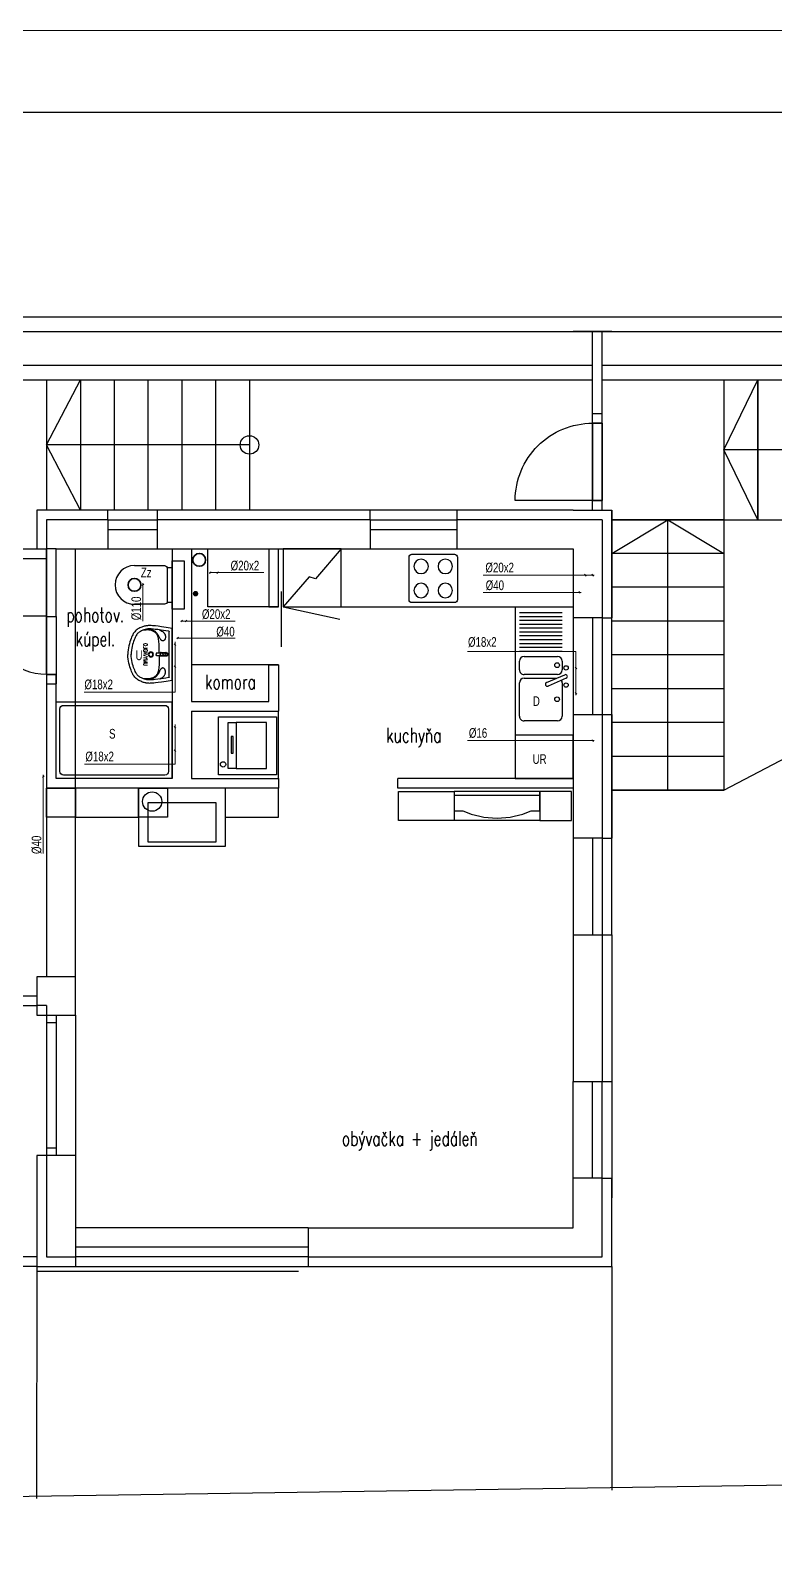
# Model space of a CAD drawing. Header units: millimetres. Extents: x -56794 to 98960, y -34660 to 63407.
# Drawn here: x 24626 to 32326, y 47670 to 63407 of the extents above; entities that cross this region are included whole.
import ezdxf
from ezdxf.enums import TextEntityAlignment as Align
from ezdxf.lldxf.tags import DXFTag

# ---------------------------------------------------------------- set-up
doc = ezdxf.new("R2010")
doc.units = ezdxf.units.MM
doc.header["$LTSCALE"] = 100
doc.linetypes.add('KANNERNV', pattern=[15, 1, -1, 1, -1, 1, -1, 1, -1, 1, -1, -5])
doc.linetypes.add('VODPITNV', pattern=[16, 1, -1, 1, -1, 1, -1, 1, -1, 1, -3, -4])
for name, color, linetype in [('DIM_100', 64, 'Continuous'), ('DVE_REZ', 1, 'Continuous'), ('KOTY', 2, 'Continuous'), ('MUR-POH', 64, 'Continuous'), ('MUR_POH', 64, 'Continuous'), ('MUR_REZ', 3, 'Continuous'), ('NAB_MOB', 1, 'Continuous'), ('NAB_ZAR', 14, 'Continuous'), ('POP', 7, 'Continuous'), ('SAN-POH', 151, 'Continuous'), ('SAN_POH', 151, 'Continuous')]:
    doc.layers.add(name, color=color, linetype=linetype)
for name, color, linetype, lineweight in [('KotyZdravotechnika', 4, 'Continuous', 9), ('SPLASKOVE', 34, 'KANNERNV', 15), ('STUDENAVODA', 150, 'VODPITNV', 15)]:
    doc.layers.add(name, color=color, linetype=linetype, lineweight=lineweight)
doc.layers.add('RAM_100', color=160, linetype='Continuous', plot=False)
doc.styles.add('KOTY', font='ROMANS', dxfattribs={"width": 0.7})
doc.styles.add('SIMPLEX', font='SIMPLEX.SHX', dxfattribs={"width": 0.7})
doc.styles.add('TR-ELEC', font='TXT', dxfattribs={"width": 0.75, "height": 2})
tags = doc.linetypes.add('DASHED', pattern=[0.75, 0.5, -0.25]).pattern_tags.tags
tags[6:7] = [DXFTag(74, 4), DXFTag(75, 0), DXFTag(340, '0'), DXFTag(46, 1.0), DXFTag(50, 0.0), DXFTag(44, 0.0), DXFTag(45, 0.0)]
tags[4:5] = [DXFTag(74, 4), DXFTag(75, 0), DXFTag(340, '0'), DXFTag(46, 1.0), DXFTag(50, 0.0), DXFTag(44, 0.0), DXFTag(45, 0.0)]

# ---------------------------------------------------------------- blocks, each defined once
blk = doc.blocks.new('HFHF')
at = {"layer": 'NAB_MOB', "linetype": 'Continuous'}
for p, q in [((434855, -333061), (434855, -333501)), ((435325, -333031), (434885, -333031)), ((435355, -333501), (435355, -333061)), ((434885, -333531), (435325, -333531))]:
    blk.add_line(p, q, dxfattribs=at)
for centre in [(434980, -333156), (435230, -333156), (434980, -333406), (435230, -333406)]:
    blk.add_circle(centre, 75, dxfattribs=at)
for centre, start, end in [((434885, -333061), 90, 180), ((435325, -333061), 0, 90), ((434885, -333501), 180, 270), ((435325, -333501), 270, 0)]:
    blk.add_arc(centre, 30, start, end, dxfattribs=at)
blk = doc.blocks.new('chlad')
at = {"layer": 'SAN_POH', "ltscale": 0.01}
for points in [[(45165597, -2791741), (45166197, -2791741), (45166197, -2791141), (45165597, -2791141), (45165597, -2791741)], [(45165597, -2791141), (45165907, -2791408), (45165887, -2791475), (45166197, -2791741)], [(45166197, -2791742), (45166327, -2791156)]]:
    blk.add_lwpolyline(points, dxfattribs=at)
blk = doc.blocks.new('drez2')
at = {"layer": 'SAN_POH'}
for p, q in [((45169980, -2774488), (45169980, -2774932)), ((45170020, -2774488), (45170020, -2774932)), ((45170060, -2774488), (45170060, -2774932)), ((45170100, -2774488), (45170100, -2774932)), ((45170140, -2774488), (45170140, -2774932)), ((45170180, -2774488), (45170180, -2774932)), ((45170220, -2774488), (45170220, -2774932)), ((45170260, -2774488), (45170260, -2774932)), ((45170300, -2774488), (45170300, -2774932)), ((45170340, -2774488), (45170340, -2774932)), ((45170380, -2774488), (45170380, -2774932)), ((45170431, -2774882), (45170431, -2774538)), ((45170481, -2774488), (45170570, -2774488)), ((45170620, -2774538), (45170620, -2774882)), ((45170701, -2774650), (45170621, -2774462)), ((45170632, -2774436), (45170632, -2774436)), ((45170656, -2774882), (45170656, -2774543)), ((45170658, -2774447), (45170738, -2774634)), ((45170706, -2774488), (45171050, -2774488)), ((45171100, -2774538), (45171100, -2774882)), ((45170728, -2774661), (45170728, -2774661)), ((45170570, -2774932), (45170481, -2774932)), ((45171050, -2774932), (45170706, -2774932))]:
    blk.add_line(p, q, dxfattribs=at)
for centre, radius in [((45170522, -2774541), 24.6), ((45170550, -2774449), 22.6), ((45170728, -2774449), 22.6), ((45170875, -2774541), 24.6)]:
    blk.add_circle(centre, radius, dxfattribs=at)
for centre, radius, start, end in [((45170481, -2774538), 50, 90, 180), ((45170570, -2774538), 50, 0, 90), ((45170640, -2774454), 20, 113.0488, 203.0488), ((45170640, -2774454), 20, 23.0488, 113.0488), ((45170706, -2774538), 50, 90, 122.4903), ((45171050, -2774538), 50, 0, 90), ((45170720, -2774642), 20, 203.0488, 293.0488), ((45170720, -2774642), 20, 293.0488, 23.0488), ((45170481, -2774882), 50, 180, 270), ((45170570, -2774882), 50, 270, 0), ((45170706, -2774882), 50, 180, 270), ((45171050, -2774882), 50, 270, 0)]:
    blk.add_arc(centre, radius, start, end, dxfattribs=at)
blk = doc.blocks.new('UMY_V')
at = {"layer": 'SAN_POH'}
for p, q in [((45124919, -2781982), (45124927, -2781976)), ((45124927, -2781976), (45124937, -2781971)), ((45124937, -2781971), (45124948, -2781965)), ((45124948, -2781965), (45124960, -2781960)), ((45124960, -2781960), (45124974, -2781954)), ((45124974, -2781954), (45124989, -2781949)), ((45124989, -2781949), (45125005, -2781944)), ((45125005, -2781944), (45125023, -2781939)), ((45125023, -2781939), (45125042, -2781934)), ((45125042, -2781934), (45125061, -2781930)), ((45125061, -2781930), (45125082, -2781927)), ((45125082, -2781927), (45125103, -2781925)), ((45125103, -2781925), (45125126, -2781923)), ((45125146, -2781925), (45125123, -2781923)), ((45125167, -2781927), (45125146, -2781925)), ((45125188, -2781930), (45125167, -2781927)), ((45125207, -2781934), (45125188, -2781930)), ((45125226, -2781939), (45125207, -2781934)), ((45125244, -2781944), (45125226, -2781939)), ((45125260, -2781949), (45125244, -2781944)), ((45125275, -2781954), (45125260, -2781949)), ((45125289, -2781960), (45125275, -2781954)), ((45125301, -2781965), (45125289, -2781960)), ((45125312, -2781971), (45125301, -2781965)), ((45125322, -2781976), (45125312, -2781971)), ((45125330, -2781982), (45125322, -2781976)), ((45124860, -2782113), (45124861, -2782107)), ((45124861, -2782120), (45124860, -2782113)), ((45124861, -2782096), (45124862, -2782091)), ((45124861, -2782101), (45124861, -2782096)), ((45124861, -2782107), (45124861, -2782101)), ((45124861, -2782129), (45124861, -2782120)), ((45124862, -2782140), (45124861, -2782129)), ((45124862, -2782091), (45124863, -2782086)), ((45124863, -2782086), (45124864, -2782081)), ((45124864, -2782081), (45124865, -2782075)), ((45124865, -2782075), (45124867, -2782069)), ((45124867, -2782069), (45124869, -2782062)), ((45124869, -2782062), (45124871, -2782054)), ((45124871, -2782054), (45124874, -2782046)), ((45124874, -2782046), (45124878, -2782037)), ((45124878, -2782037), (45124882, -2782029)), ((45124882, -2782029), (45124886, -2782020)), ((45124886, -2782020), (45124890, -2782013)), ((45124890, -2782013), (45124895, -2782006)), ((45124895, -2782006), (45124900, -2781999)), ((45124900, -2781999), (45124906, -2781993)), ((45124906, -2781993), (45124912, -2781987)), ((45124912, -2781987), (45124919, -2781982)), ((45125337, -2781987), (45125330, -2781982)), ((45125343, -2781993), (45125337, -2781987)), ((45125349, -2781999), (45125343, -2781993)), ((45125354, -2782006), (45125349, -2781999)), ((45125359, -2782013), (45125354, -2782006)), ((45125363, -2782020), (45125359, -2782013)), ((45125367, -2782029), (45125363, -2782020)), ((45125371, -2782037), (45125367, -2782029)), ((45125375, -2782046), (45125371, -2782037)), ((45125378, -2782054), (45125375, -2782046)), ((45125380, -2782062), (45125378, -2782054)), ((45125382, -2782069), (45125380, -2782062)), ((45125384, -2782075), (45125382, -2782069)), ((45125385, -2782081), (45125384, -2782075)), ((45125386, -2782086), (45125385, -2782081)), ((45125387, -2782091), (45125386, -2782086)), ((45125388, -2782096), (45125387, -2782091)), ((45125387, -2782140), (45125388, -2782129)), ((45125388, -2782101), (45125388, -2782096)), ((45125388, -2782107), (45125388, -2782101)), ((45125389, -2782113), (45125388, -2782107)), ((45125388, -2782120), (45125389, -2782113)), ((45125388, -2782129), (45125388, -2782120)), ((45124863, -2782154), (45124862, -2782140)), ((45124865, -2782173), (45124863, -2782154)), ((45124868, -2782199), (45124865, -2782173)), ((45124872, -2782234), (45124868, -2782199)), ((45124879, -2782281), (45124872, -2782234)), ((45124885, -2782314), (45124879, -2782281)), ((45125364, -2782314), (45125370, -2782281)), ((45125370, -2782281), (45125377, -2782234)), ((45125377, -2782234), (45125381, -2782199)), ((45125381, -2782199), (45125385, -2782173)), ((45125385, -2782173), (45125386, -2782154)), ((45125386, -2782154), (45125387, -2782140)), ((45125395, -2782348), (45124855, -2782348)), ((45125359, -2782318), (45124890, -2782318))]:
    blk.add_line(p, q, dxfattribs=at)
for points in [[(45124855, -2782348), (45124845, -2782287), (45124838, -2782239), (45124833, -2782203), (45124830, -2782177), (45124828, -2782157), (45124827, -2782143), (45124826, -2782131), (45124826, -2782121), (45124825, -2782112), (45124826, -2782105), (45124826, -2782099), (45124827, -2782093), (45124827, -2782086), (45124828, -2782080), (45124829, -2782074), (45124831, -2782067), (45124833, -2782059), (45124835, -2782051), (45124838, -2782042), (45124842, -2782033), (45124846, -2782023), (45124850, -2782013), (45124855, -2782004), (45124861, -2781994), (45124867, -2781985), (45124874, -2781977), (45124881, -2781968), (45124889, -2781961), (45124899, -2781953), (45124909, -2781946), (45124920, -2781940), (45124933, -2781934), (45124946, -2781927), (45124961, -2781922), (45124978, -2781916), (45124995, -2781910), (45125014, -2781905), (45125034, -2781900), (45125055, -2781896), (45125077, -2781892), (45125100, -2781890), (45125125, -2781888)], [(45125395, -2782348), (45125404, -2782287), (45125411, -2782239), (45125416, -2782203), (45125419, -2782177), (45125421, -2782157), (45125422, -2782143), (45125423, -2782131), (45125423, -2782121), (45125424, -2782112), (45125423, -2782105), (45125423, -2782099), (45125422, -2782093), (45125422, -2782086), (45125421, -2782080), (45125420, -2782074), (45125418, -2782067), (45125416, -2782059), (45125414, -2782051), (45125411, -2782042), (45125407, -2782033), (45125403, -2782023), (45125399, -2782013), (45125394, -2782004), (45125388, -2781994), (45125382, -2781985), (45125375, -2781977), (45125368, -2781968), (45125360, -2781961), (45125350, -2781953), (45125340, -2781946), (45125329, -2781940), (45125316, -2781934), (45125303, -2781927), (45125288, -2781922), (45125271, -2781916), (45125254, -2781910), (45125235, -2781905), (45125215, -2781900), (45125194, -2781896), (45125172, -2781892), (45125149, -2781890), (45125125, -2781888)], [(45124915, -2782197), (45124915, -2782197), (45124907, -2782192), (45124900, -2782187), (45124894, -2782180), (45124888, -2782174), (45124884, -2782167), (45124879, -2782159), (45124876, -2782152), (45124872, -2782145), (45124870, -2782138), (45124868, -2782131), (45124866, -2782125), (45124865, -2782118), (45124864, -2782112), (45124863, -2782106), (45124863, -2782099), (45124863, -2782092), (45124863, -2782084), (45124863, -2782083)], [(45125111, -2782215), (45125104, -2782215), (45125084, -2782215), (45125065, -2782214), (45125047, -2782214), (45125029, -2782213), (45125013, -2782212), (45124998, -2782211), (45124983, -2782209), (45124970, -2782207), (45124958, -2782205), (45124947, -2782202), (45124936, -2782199), (45124927, -2782195), (45124919, -2782191), (45124912, -2782186), (45124906, -2782181), (45124900, -2782175), (45124895, -2782169), (45124890, -2782162), (45124886, -2782156), (45124883, -2782149), (45124880, -2782142), (45124877, -2782135), (45124875, -2782129), (45124874, -2782123), (45124872, -2782117), (45124872, -2782111), (45124871, -2782105), (45124871, -2782099), (45124871, -2782092), (45124871, -2782084), (45124872, -2782076), (45124872, -2782068), (45124873, -2782059), (45124873, -2782052), (45124874, -2782046)], [(45125138, -2782215), (45125145, -2782215), (45125165, -2782215), (45125184, -2782214), (45125202, -2782214), (45125220, -2782213), (45125236, -2782212), (45125252, -2782211), (45125266, -2782209), (45125279, -2782207), (45125291, -2782205), (45125302, -2782202), (45125313, -2782199), (45125322, -2782195), (45125330, -2782191), (45125337, -2782186), (45125343, -2782181), (45125349, -2782175), (45125354, -2782169), (45125359, -2782162), (45125363, -2782156), (45125366, -2782149), (45125369, -2782142), (45125372, -2782135), (45125374, -2782129), (45125375, -2782123), (45125377, -2782117), (45125377, -2782111), (45125378, -2782105), (45125378, -2782099), (45125378, -2782092), (45125378, -2782084), (45125377, -2782076), (45125377, -2782068), (45125376, -2782059), (45125376, -2782052), (45125375, -2782046)], [(45125334, -2782197), (45125334, -2782197), (45125342, -2782192), (45125349, -2782187), (45125355, -2782180), (45125361, -2782174), (45125365, -2782167), (45125370, -2782159), (45125374, -2782152), (45125377, -2782145), (45125379, -2782138), (45125382, -2782131), (45125383, -2782125), (45125384, -2782118), (45125385, -2782112), (45125386, -2782106), (45125386, -2782099), (45125386, -2782092), (45125386, -2782084), (45125386, -2782083)], [(45124870, -2782216), (45124872, -2782220), (45124878, -2782231), (45124883, -2782240), (45124887, -2782247), (45124892, -2782253), (45124896, -2782257), (45124899, -2782261), (45124903, -2782265), (45124907, -2782268), (45124911, -2782270), (45124915, -2782273), (45124919, -2782274), (45124923, -2782276), (45124928, -2782277), (45124932, -2782278), (45124936, -2782278), (45124941, -2782279), (45124945, -2782278), (45124950, -2782278), (45124954, -2782278), (45124958, -2782277), (45124962, -2782276), (45124966, -2782274), (45124970, -2782273), (45124973, -2782271), (45124976, -2782268), (45124978, -2782266), (45124980, -2782263), (45124982, -2782261), (45124983, -2782258), (45124983, -2782255), (45124984, -2782252), (45124984, -2782249), (45124983, -2782246), (45124983, -2782244), (45124982, -2782241), (45124980, -2782238), (45124979, -2782236), (45124977, -2782233), (45124974, -2782231), (45124971, -2782229), (45124967, -2782226), (45124963, -2782224), (45124957, -2782221), (45124950, -2782217), (45124941, -2782213), (45124929, -2782206), (45124915, -2782197)], [(45125110, -2782285), (45125110, -2782284), (45125110, -2782282), (45125110, -2782281), (45125110, -2782280), (45125110, -2782279), (45125110, -2782278), (45125110, -2782277), (45125111, -2782276), (45125111, -2782275), (45125111, -2782274), (45125111, -2782273), (45125112, -2782272), (45125112, -2782271), (45125112, -2782270), (45125112, -2782270), (45125112, -2782269), (45125112, -2782268), (45125112, -2782268), (45125113, -2782267), (45125113, -2782266), (45125113, -2782266), (45125113, -2782265), (45125113, -2782264), (45125113, -2782263), (45125113, -2782263), (45125113, -2782262), (45125113, -2782261), (45125112, -2782260), (45125112, -2782259), (45125112, -2782258), (45125112, -2782257), (45125112, -2782255), (45125111, -2782254), (45125111, -2782252), (45125110, -2782250), (45125110, -2782248), (45125109, -2782246), (45125109, -2782244), (45125108, -2782241), (45125107, -2782239), (45125107, -2782237), (45125106, -2782235), (45125106, -2782233), (45125106, -2782232), (45125106, -2782231), (45125105, -2782230), (45125105, -2782229), (45125105, -2782228), (45125106, -2782228), (45125106, -2782227), (45125106, -2782227), (45125106, -2782226), (45125107, -2782226), (45125108, -2782225), (45125109, -2782225), (45125111, -2782224), (45125113, -2782224), (45125116, -2782223), (45125119, -2782223), (45125125, -2782223)], [(45125106, -2782287), (45125106, -2782285), (45125106, -2782283), (45125106, -2782281), (45125107, -2782279), (45125107, -2782278), (45125107, -2782277), (45125107, -2782276), (45125107, -2782275), (45125107, -2782274), (45125107, -2782273), (45125107, -2782272), (45125107, -2782271), (45125107, -2782269), (45125107, -2782268), (45125107, -2782266), (45125108, -2782265), (45125108, -2782264), (45125108, -2782262), (45125108, -2782261), (45125108, -2782259), (45125108, -2782257), (45125108, -2782256), (45125108, -2782254), (45125108, -2782252), (45125109, -2782249), (45125109, -2782247), (45125109, -2782244)], [(45125110, -2782224), (45125110, -2782221), (45125110, -2782217), (45125111, -2782214), (45125111, -2782210), (45125111, -2782207), (45125111, -2782204), (45125111, -2782200), (45125111, -2782198), (45125111, -2782195), (45125111, -2782193), (45125111, -2782191), (45125111, -2782190), (45125111, -2782189), (45125112, -2782188), (45125112, -2782187), (45125112, -2782186), (45125112, -2782185), (45125112, -2782185), (45125112, -2782184), (45125112, -2782184), (45125113, -2782183), (45125113, -2782183), (45125113, -2782183), (45125113, -2782182), (45125114, -2782182), (45125114, -2782182), (45125115, -2782182), (45125116, -2782181), (45125116, -2782181), (45125118, -2782181), (45125120, -2782181), (45125122, -2782181), (45125125, -2782181)], [(45125125, -2782255), (45125124, -2782255), (45125123, -2782255), (45125123, -2782255), (45125122, -2782255), (45125122, -2782255), (45125121, -2782255), (45125121, -2782255), (45125121, -2782255), (45125120, -2782255), (45125120, -2782254), (45125119, -2782254), (45125119, -2782254), (45125118, -2782253), (45125118, -2782253), (45125117, -2782253), (45125117, -2782252), (45125117, -2782252), (45125116, -2782251), (45125116, -2782250), (45125115, -2782250), (45125115, -2782249), (45125115, -2782248), (45125114, -2782247), (45125114, -2782246), (45125113, -2782245), (45125113, -2782244), (45125113, -2782243), (45125112, -2782242), (45125112, -2782242), (45125112, -2782241), (45125112, -2782240), (45125111, -2782239), (45125111, -2782238), (45125111, -2782237), (45125111, -2782237), (45125111, -2782236), (45125111, -2782235), (45125111, -2782234), (45125110, -2782233), (45125110, -2782233), (45125110, -2782232), (45125110, -2782231), (45125111, -2782231), (45125111, -2782230), (45125111, -2782230), (45125111, -2782230), (45125111, -2782229), (45125112, -2782229), (45125113, -2782229), (45125113, -2782228), (45125114, -2782228), (45125115, -2782227), (45125116, -2782227), (45125117, -2782227), (45125119, -2782226), (45125120, -2782226), (45125121, -2782226), (45125122, -2782226), (45125123, -2782226), (45125125, -2782225)], [(45125139, -2782224), (45125139, -2782221), (45125139, -2782217), (45125138, -2782214), (45125138, -2782210), (45125138, -2782207), (45125138, -2782204), (45125138, -2782200), (45125138, -2782198), (45125138, -2782195), (45125138, -2782193), (45125138, -2782191), (45125138, -2782190), (45125138, -2782189), (45125138, -2782188), (45125137, -2782187), (45125137, -2782186), (45125137, -2782185), (45125137, -2782185), (45125137, -2782184), (45125137, -2782184), (45125136, -2782183), (45125136, -2782183), (45125136, -2782183), (45125136, -2782182), (45125135, -2782182), (45125135, -2782182), (45125134, -2782182), (45125134, -2782181), (45125133, -2782181), (45125131, -2782181), (45125129, -2782181), (45125127, -2782181), (45125125, -2782181)], [(45125140, -2782285), (45125139, -2782284), (45125139, -2782282), (45125139, -2782281), (45125139, -2782280), (45125139, -2782279), (45125139, -2782278), (45125139, -2782277), (45125138, -2782276), (45125138, -2782275), (45125138, -2782274), (45125138, -2782273), (45125138, -2782272), (45125137, -2782271), (45125137, -2782270), (45125137, -2782270), (45125137, -2782269), (45125137, -2782268), (45125137, -2782268), (45125136, -2782267), (45125136, -2782266), (45125136, -2782266), (45125136, -2782265), (45125136, -2782264), (45125136, -2782263), (45125136, -2782263), (45125136, -2782262), (45125136, -2782261), (45125137, -2782260), (45125137, -2782259), (45125137, -2782258), (45125137, -2782257), (45125137, -2782255), (45125138, -2782254), (45125138, -2782252), (45125139, -2782250), (45125139, -2782248), (45125140, -2782246), (45125140, -2782244), (45125141, -2782241), (45125142, -2782239), (45125142, -2782237), (45125143, -2782235), (45125143, -2782233), (45125143, -2782232), (45125144, -2782231), (45125144, -2782230), (45125144, -2782229), (45125144, -2782228), (45125143, -2782228), (45125143, -2782227), (45125143, -2782227), (45125143, -2782226), (45125142, -2782226), (45125141, -2782225), (45125140, -2782225), (45125138, -2782224), (45125136, -2782224), (45125133, -2782223), (45125130, -2782223), (45125125, -2782223)], [(45125125, -2782255), (45125125, -2782255), (45125126, -2782255), (45125126, -2782255), (45125127, -2782255), (45125127, -2782255), (45125128, -2782255), (45125128, -2782255), (45125128, -2782255), (45125129, -2782255), (45125129, -2782254), (45125130, -2782254), (45125130, -2782254), (45125131, -2782253), (45125131, -2782253), (45125132, -2782253), (45125132, -2782252), (45125132, -2782252), (45125133, -2782251), (45125133, -2782250), (45125134, -2782250), (45125134, -2782249), (45125135, -2782248), (45125135, -2782247), (45125135, -2782246), (45125136, -2782245), (45125136, -2782244), (45125136, -2782243), (45125137, -2782242), (45125137, -2782242), (45125137, -2782241), (45125137, -2782240), (45125138, -2782239), (45125138, -2782238), (45125138, -2782237), (45125138, -2782237), (45125138, -2782236), (45125138, -2782235), (45125139, -2782234), (45125139, -2782233), (45125139, -2782233), (45125139, -2782232), (45125139, -2782231), (45125139, -2782231), (45125138, -2782230), (45125138, -2782230), (45125138, -2782230), (45125138, -2782229), (45125137, -2782229), (45125136, -2782229), (45125136, -2782228), (45125135, -2782228), (45125134, -2782227), (45125133, -2782227), (45125132, -2782227), (45125130, -2782226), (45125129, -2782226), (45125128, -2782226), (45125127, -2782226), (45125126, -2782226), (45125125, -2782225)], [(45125143, -2782287), (45125143, -2782285), (45125143, -2782283), (45125143, -2782281), (45125142, -2782279), (45125142, -2782278), (45125142, -2782277), (45125142, -2782276), (45125142, -2782275), (45125142, -2782274), (45125142, -2782273), (45125142, -2782272), (45125142, -2782271), (45125142, -2782269), (45125142, -2782268), (45125142, -2782266), (45125142, -2782265), (45125141, -2782264), (45125141, -2782262), (45125141, -2782261), (45125141, -2782259), (45125141, -2782257), (45125141, -2782256), (45125141, -2782254), (45125141, -2782252), (45125140, -2782249), (45125140, -2782247), (45125140, -2782244)], [(45125379, -2782216), (45125377, -2782220), (45125371, -2782231), (45125366, -2782240), (45125362, -2782247), (45125358, -2782253), (45125354, -2782257), (45125350, -2782261), (45125346, -2782265), (45125342, -2782268), (45125338, -2782270), (45125334, -2782273), (45125330, -2782274), (45125326, -2782276), (45125321, -2782277), (45125317, -2782278), (45125313, -2782278), (45125308, -2782279), (45125304, -2782278), (45125299, -2782278), (45125295, -2782278), (45125291, -2782277), (45125287, -2782276), (45125283, -2782274), (45125279, -2782273), (45125276, -2782271), (45125273, -2782268), (45125271, -2782266), (45125269, -2782263), (45125267, -2782261), (45125266, -2782258), (45125266, -2782255), (45125265, -2782252), (45125265, -2782249), (45125266, -2782246), (45125266, -2782244), (45125267, -2782241), (45125269, -2782238), (45125270, -2782236), (45125272, -2782233), (45125275, -2782231), (45125278, -2782229), (45125282, -2782226), (45125286, -2782224), (45125292, -2782221), (45125299, -2782217), (45125309, -2782213), (45125320, -2782206), (45125334, -2782197)]]:
    blk.add_lwpolyline(points, dxfattribs=at)
for points in [[(45125106, -2782287, 0.1065), (45125108, -2782293, 0.101456), (45125112, -2782299, 0.095052), (45125117, -2782302, 0.090971), (45125125, -2782304, 0.090971), (45125132, -2782302, 0.095052), (45125137, -2782299, 0.101456), (45125141, -2782293, 0.1065), (45125143, -2782287, 0.1065)], [(45125112, -2782267, -0.001391), (45125112, -2782267, -0.019339), (45125113, -2782266, -0.090971)], [(45125136, -2782266, -0.019339), (45125137, -2782267, -0.001391), (45125137, -2782267, -0.1065)]]:
    blk.add_lwpolyline(points, format="xyb", dxfattribs=at)
for centre, radius in [((45125125, -2782128), 27), ((45125125, -2782128), 20), ((45125125, -2782286), 13.8), ((45125125, -2782286), 10.3), ((45125125, -2782286), 10)]:
    blk.add_circle(centre, radius, dxfattribs=at)
for centre, radius, start, end in [((45125125, -2782286), 15, 125.3094, 54.6906), ((45124890, -2782313), 5, 188.8682, 270), ((45125359, -2782313), 5, 270, 351.1318)]:
    blk.add_arc(centre, radius, start, end, dxfattribs=at)
at = {"layer": 'SAN_POH', "style": 'KOTY', "width": 0.7}
for tag, p in [('KOD', (45125125, -2782072)), ('TYP', (45125125, -2782015))]:
    blk.add_attdef(tag, text='', height=40, rotation=180, dxfattribs=at).set_placement(p, align=Align.MIDDLE_CENTER)
blk = doc.blocks.new('Z_RAM_A_3_hp 1220')
at = {"layer": 'POP', "linetype": 'Continuous'}
blk.add_lwpolyline([(-288.5, -408), (-6.5, -408), (-6.5, -13), (-288.5, -13)], close=True, dxfattribs=at)
at = {"layer": 'RAM_100', "color": 150, "linetype": 'Continuous', "lineweight": 0}
blk.add_lwpolyline([(-297, -420), (0, -420), (0, 0), (-297, 0)], close=True, dxfattribs=at)
at = {"layer": 'RAM_100', "linetype": 'Continuous'}
blk.add_lwpolyline([(-288.5, -13), (-288.5, -408), (-6.5, -408), (-6.5, -13)], close=True, dxfattribs=at)

msp = doc.modelspace()

# ---------------------------------------------------------------- hatches: boundary and pattern name
at = {"layer": 'STUDENAVODA'}
h = msp.add_hatch(color=256, dxfattribs=at)
h.set_gradient(color1=(0, 102, 204), color2=(0, 102, 204))
edge = h.paths.add_edge_path()
edge.add_arc((26335, 57576), 28.6, 0, 360)

# ---------------------------------------------------------------- linework, layer by layer
at = {"layer": 'DVE_REZ', "color": 8, "linetype": 'ByBlock'}
msp.add_line((30442, 58541), (30542, 58541), dxfattribs=at)
for points in [[(30442, 58541), (29642, 58541, -0.414214), (30442, 59341)], [(30442, 58541), (29642, 58541, -0.414214), (30442, 59341)], [(24793, 57342), (24193, 57342, 0.414214), (24793, 56742)]]:
    msp.add_lwpolyline(points, format="xyb", dxfattribs=at)
for points in [[(30442, 59441), (30542, 59441)], [(30442, 59341), (30442, 59441)], [(30442, 59441), (30542, 59441)], [(30442, 59341), (30442, 59441)], [(30442, 59341), (30542, 59341)], [(30442, 58541), (30442, 59341)], [(30542, 59341), (30442, 59341)], [(30442, 59341), (30542, 59341)], [(30442, 59341), (30442, 58541)], [(30442, 59341), (30542, 59341)], [(30442, 58541), (30442, 59341)], [(30542, 59341), (30442, 59341)], [(30442, 59341), (30542, 59341)], [(30442, 59341), (30442, 58541)], [(30542, 59341), (30542, 59441)], [(30542, 59341), (30542, 59441)], [(30542, 59341), (30542, 59398)], [(30542, 59341), (30542, 59398)], [(30542, 59341), (30542, 58541)], [(30542, 58541), (30542, 59341)], [(30542, 59341), (30542, 58541)], [(30542, 58541), (30542, 59341)], [(30442, 58541), (30542, 58541)], [(30542, 58541), (30442, 58541)], [(30442, 58541), (30542, 58541)]]:
    msp.add_lwpolyline(points, dxfattribs=at)
at = {"layer": 'KOTY', "color": 8, "flags": 128}
msp.add_lwpolyline([(27193, 55661), (27193, 56361)], dxfattribs=at)
for points in [[(26574, 56301), (27174, 56301), (27174, 55701), (26574, 55701)], [(26756, 56243), (26756, 55765), (26673, 55765), (26673, 56243)], [(26756, 56243), (26756, 55765), (27070, 55765), (27070, 56243)], [(26704, 56099), (26704, 55926), (26724, 55926), (26724, 56099)]]:
    msp.add_lwpolyline(points, close=True, dxfattribs=at)
at = {"layer": 'KOTY', "color": 8}
msp.add_circle((26620, 55809), 27.6, dxfattribs=at)
at = {"layer": 'KotyZdravotechnika'}
for p, q in [((26478, 57794), (27040, 57794)), ((26480, 57786), (26498, 57803)), ((26555, 57786), (26572, 57803)), ((30458, 57768), (29312, 57768)), ((30358, 57777), (30375, 57759)), ((30435, 57777), (30452, 57759)), ((25782, 57659), (25800, 57676)), ((25791, 57684), (25791, 57290)), ((30324, 57589), (29312, 57589)), ((30299, 57597), (30316, 57580)), ((26181, 57292), (26744, 57292)), ((26183, 57284), (26201, 57301)), ((26226, 57284), (26244, 57301)), ((26114, 57058), (26131, 57040)), ((26141, 57116), (26744, 57116)), ((26143, 57108), (26160, 57125)), ((26114, 56828), (26131, 56811)), ((30262, 56816), (30280, 56799)), ((30262, 56553), (30280, 56536)), ((26114, 56202), (26131, 56185)), ((30458, 56055), (29149, 56055)), ((30435, 56064), (30452, 56047)), ((26115, 55961), (26132, 55943)), ((24750, 55673), (24767, 55690)), ((24758, 55699), (24758, 54887))]:
    msp.add_line(p, q, dxfattribs=at)
for points in [[(26123, 57079), (26123, 56556), (25183, 56556)], [(29149, 56977), (30271, 56977), (30271, 56526)], [(26123, 56223), (26123, 55810), (25185, 55810)]]:
    msp.add_lwpolyline(points, dxfattribs=at)
at = {"layer": 'MUR-POH', "color": 8}
for points in [[(12550, 59941), (30443, 59941)], [(30542, 59941), (33900, 59941)], [(12550, 59791), (30443, 59791)], [(25143, 58441), (24793, 59116), (25143, 59791)], [(24793, 59791), (24793, 58441)], [(25143, 59791), (25143, 58441)], [(25492, 59791), (25492, 58441)], [(25842, 59791), (25842, 58441)], [(26192, 59791), (26192, 58441)], [(26542, 59791), (26542, 58441)], [(26893, 59791), (26893, 58441)], [(30542, 59791), (33901, 59791)], [(30542, 59791), (33900, 59791)], [(32151, 58341), (31801, 59066), (32151, 59791)], [(31801, 59791), (31801, 58341)], [(32150, 59791), (32150, 58341)], [(32151, 59791), (32151, 58341)], [(26893, 59116), (24793, 59116)], [(33901, 59066), (31801, 59066)], [(30643, 57991), (31222, 58341), (31801, 57991)], [(31801, 58341), (30643, 58341)], [(30643, 58341), (33901, 58341)], [(31222, 55539), (31222, 58341)], [(31801, 55541), (32966, 56154), (33673, 57228), (33900, 58341)], [(31801, 58341), (31801, 55540)], [(24793, 57341), (24793, 58041)], [(31801, 57991), (30643, 57991)], [(31801, 57642), (30643, 57642)], [(24793, 57341), (24893, 57341)], [(31801, 57292), (30643, 57292)], [(31801, 56942), (30643, 56942)], [(24793, 56741), (24893, 56741)], [(31801, 56592), (30643, 56592)], [(31801, 56241), (30643, 56241)], [(31801, 55892), (30643, 55892)], [(31801, 55541), (30643, 55541)], [(31801, 55540), (30643, 55540)], [(24693, 50564), (27401, 50564)], [(30643, 50611), (30643, 48295)]]:
    msp.add_lwpolyline(points, dxfattribs=at)
msp.add_circle((26893, 59116), 95.8, dxfattribs=at)
at = {"layer": 'MUR_POH', "color": 8}
for p, q in [((30442, 58441), (30542, 58441)), ((30643, 57325), (30643, 58441)), ((30643, 57325), (30643, 58441)), ((30643, 55044), (30643, 56325)), ((30643, 55044), (30643, 56325)), ((30643, 54044), (30643, 52526)), ((30643, 54044), (30643, 52526)), ((24693, 53211), (24793, 53211)), ((24693, 51761), (24693, 50611))]:
    msp.add_line(p, q, dxfattribs=at)
at = {"layer": 'MUR_POH', "color": 8, "flags": 128}
for points in [[(25428, 58441), (24693, 58441), (24693, 58041)], [(25943, 58441), (25428, 58441)], [(25428, 58341), (25428, 58441)], [(25943, 58341), (25943, 58441)], [(25943, 58341), (25943, 58441)], [(28143, 58441), (25943, 58441)], [(28143, 58341), (28143, 58441)], [(29043, 58441), (28143, 58441)], [(30243, 58441), (29043, 58441)], [(29043, 58341), (29043, 58441)], [(29043, 58341), (29043, 58441)], [(30243, 58441), (30243, 58441), (30643, 58441), (30643, 58341)], [(30243, 58441), (30243, 58441), (30643, 58441), (30643, 58341)], [(30643, 58441), (30643, 58441)], [(30643, 58441), (30643, 57325)], [(30643, 58441), (30643, 58441)], [(30643, 58441), (30643, 57325)], [(25428, 58041), (25943, 58041)], [(28143, 58041), (29043, 58041)], [(30243, 57325), (30243, 56325)], [(30443, 57325), (30443, 56325)], [(30543, 57325), (30643, 57325)], [(30543, 57325), (30543, 56325)], [(30543, 57325), (30643, 57325)], [(30643, 56325), (30643, 57325)], [(30643, 56325), (30643, 57325)], [(24793, 56186), (24793, 56186)], [(30543, 56325), (30643, 56325)], [(30543, 56325), (30643, 56325)], [(30643, 56325), (30643, 55044)], [(30643, 56325), (30643, 55044)], [(24793, 55886), (24793, 55886)], [(30243, 55044), (30243, 54044)], [(30443, 55044), (30443, 54044)], [(30543, 55044), (30643, 55044)], [(30543, 55044), (30543, 54044)], [(30543, 55044), (30643, 55044)], [(30643, 54044), (30643, 55044)], [(30643, 54044), (30643, 55044)], [(30543, 54044), (30643, 54044)], [(30543, 54044), (30643, 54044)], [(30643, 54044), (30643, 52526)], [(30643, 54044), (30643, 52526)], [(24693, 53311), (24693, 53211)], [(25093, 53211), (25093, 51761)], [(30243, 51526), (30243, 52526)], [(30443, 51526), (30443, 52526)], [(30543, 52526), (30643, 52526)], [(30543, 51526), (30543, 52526)], [(30543, 52526), (30643, 52526)], [(30643, 52526), (30643, 51526)], [(30643, 52526), (30643, 51526)], [(24793, 51761), (24693, 51761)], [(27500, 50611), (30643, 50611), (30643, 51526)], [(30543, 51526), (30643, 51526), (30643, 51526)], [(30543, 51526), (30643, 51526), (30643, 51526)], [(30643, 51526), (30643, 51321)], [(27500, 51011), (25093, 51011)], [(27500, 50811), (25093, 50811)], [(27500, 50711), (25093, 50711)], [(24693, 50611), (25093, 50611)], [(25093, 50611), (27500, 50611)]]:
    msp.add_lwpolyline(points, dxfattribs=at)
at = {"layer": 'MUR_POH', "color": 8, "linetype": 'DASHED', "ltscale": 250, "flags": 128}
for points in [[(24796, 53611), (24796, 58041)], [(25093, 53611), (25093, 58041)], [(25844, 55005), (25844, 55414), (26544, 55414), (26544, 55005)], [(26544, 55005), (25844, 55005)]]:
    msp.add_lwpolyline(points, dxfattribs=at)
msp.add_lwpolyline([(26093, 57917), (26218, 57917), (26218, 57417), (26093, 57417)], close=True, dxfattribs=at)
at = {"layer": 'MUR_POH', "color": 8}
msp.add_lwpolyline([(24693, 50611), (24688, 48210)], dxfattribs=at)
at = {"layer": 'MUR_REZ', "color": 8}
for p, q in [((24793, 58341), (24793, 58341)), ((24793, 58341), (24793, 57341)), ((25428, 58341), (24793, 58341)), ((28143, 58341), (25943, 58341)), ((30543, 58341), (29043, 58341)), ((30243, 58041), (30243, 57325)), ((30243, 58041), (30243, 58041)), ((24893, 56741), (24793, 56741)), ((24893, 55662), (24893, 56741)), ((24793, 56511), (24793, 55561)), ((26093, 55662), (24893, 55662)), ((25093, 53211), (25093, 53611)), ((24793, 53311), (24793, 53211))]:
    msp.add_line(p, q, dxfattribs=at)
at = {"layer": 'MUR_REZ', "color": 8, "flags": 128}
for points in [[(35247, 48390), (7042, 47967), (6221, 47967), (6221, 60441), (6221, 60441), (35247, 60441), (35247, 48390)], [(30643, 60291), (30243, 60291)], [(30643, 60291), (30243, 60291)], [(25428, 58341), (25428, 58041)], [(25943, 58041), (25943, 58341)], [(28143, 58341), (28143, 58041)], [(29043, 58041), (29043, 58341)], [(30543, 58341), (30543, 57325)], [(24793, 57341), (24893, 57341), (24893, 58041), (25428, 58041)], [(25943, 58041), (28143, 58041)], [(26093, 58041), (26093, 55661)], [(26093, 57956), (26093, 55661)], [(26293, 58041), (26293, 56461)], [(27093, 58041), (27093, 57441)], [(27193, 57441), (27193, 58041)], [(27193, 58041), (27193, 58041), (28143, 58041)], [(29043, 58041), (30243, 58041)], [(29043, 58041), (29608, 58041)], [(27093, 57441), (27193, 57441)], [(27193, 57441), (27093, 57441)], [(30543, 57325), (30243, 57325)], [(27093, 56841), (27193, 56841)], [(27093, 56461), (27093, 56841), (27193, 56841)], [(27193, 56841), (27193, 56361)], [(24793, 56741), (24793, 55561)], [(26293, 56461), (27093, 56461)], [(26293, 56361), (27193, 56361)], [(26293, 56361), (26293, 55661)], [(30243, 56325), (30243, 55044)], [(30243, 56325), (30543, 56325)], [(30543, 56325), (30543, 55044)], [(27193, 55561), (24793, 55561)], [(26293, 55661), (27193, 55661)], [(27193, 55661), (27193, 55561)], [(28428, 55561), (28428, 55661)], [(30243, 55661), (28428, 55661)], [(30243, 55561), (28428, 55561)], [(30543, 55044), (30243, 55044)], [(30243, 54044), (30543, 54044)], [(30243, 54044), (30243, 52526)], [(30543, 54044), (30543, 52526)], [(25093, 53611), (24693, 53611), (24693, 53311)], [(24793, 53311), (24693, 53311)], [(24793, 53211), (25093, 53211)], [(30243, 52526), (30543, 52526)], [(24793, 51761), (24793, 50711), (25093, 50711)], [(25093, 51761), (24793, 51761)], [(25093, 51761), (25093, 51011)], [(27500, 51011), (30243, 51011), (30243, 51526)], [(27500, 50711), (30543, 50711), (30543, 51526)], [(30543, 51526), (30243, 51526)], [(25093, 51011), (25093, 50611)], [(27500, 51011), (27500, 50611)]]:
    msp.add_lwpolyline(points, dxfattribs=at)
at = {"layer": 'MUR_REZ', "color": 8}
for points in [[(6221, 60291), (33900, 60291)], [(24893, 58041), (24793, 58041)], [(24693, 50611), (19043, 50611), (19043, 53211)]]:
    msp.add_lwpolyline(points, dxfattribs=at)
at = {"layer": 'MUR_REZ', "color": 8, "flags": 128}
for points in [[(24793, 55261), (24793, 55561), (25093, 55561), (25093, 55261)], [(25744, 55261), (25744, 55561), (26044, 55561), (26044, 55261)]]:
    msp.add_lwpolyline(points, close=True, dxfattribs=at)
at = {"layer": 'NAB_ZAR', "color": 8, "flags": 128}
for points in [[(30442, 59441), (30443, 60291)], [(30542, 59441), (30542, 60291)], [(30442, 58441), (30442, 58541)], [(30542, 58441), (30542, 58541)], [(24293, 58041), (24793, 58041)], [(24293, 57941), (24793, 57941)], [(26463, 57441), (26463, 58041)], [(27220, 57599), (27220, 57027)], [(24793, 56741), (24793, 57341)], [(24793, 57341), (24893, 57341)], [(24893, 57341), (24893, 56741)], [(27193, 57441), (26463, 57441)], [(27293, 57441), (30243, 57441)], [(27293, 57441), (29643, 57441), (29643, 55661)], [(27193, 56841), (26293, 56841)], [(24793, 56741), (24893, 56741)], [(24893, 56741), (24893, 56641)], [(24793, 56641), (24893, 56641)], [(25744, 55561), (25744, 54961), (26644, 54961), (26644, 55561)], [(26644, 55261), (27193, 55261), (27193, 55561)], [(29806, 55328), (29896, 55328), (29896, 55529), (29011, 55529), (29011, 55328)], [(29896, 55488), (29011, 55488)], [(25093, 55261), (25744, 55261)], [(29011, 55328), (29101, 55328)], [(29896, 55229), (29011, 55229)], [(23693, 53411), (24693, 53411)], [(23693, 53311), (24693, 53311)], [(24793, 53211), (24793, 51761)], [(24893, 53211), (24893, 51761)], [(24793, 53136), (24893, 53136)], [(24893, 51836), (24793, 51836)]]:
    msp.add_lwpolyline(points, dxfattribs=at)
for points in [[(29011, 55529), (29011, 55229), (28434, 55229), (28434, 55529)], [(29896, 55529), (29896, 55229), (30223, 55229), (30223, 55529)]]:
    msp.add_lwpolyline(points, close=True, dxfattribs=at)
at = {"layer": 'NAB_ZAR', "color": 8}
msp.add_circle((25886, 55424), 100, dxfattribs=at)
msp.add_arc((29454, 56125), 872, 246.1596, 293.8404, dxfattribs=at)
at = {"layer": 'SAN-POH'}
for p, q in [((24893, 56457), (26093, 56457)), ((24893, 55661), (24893, 56457)), ((24931, 55736), (24931, 56382)), ((24969, 56420), (26018, 56420)), ((26056, 56382), (26056, 55736)), ((26093, 55661), (26093, 56457)), ((26093, 55661), (24893, 55661)), ((26018, 55698), (24969, 55698))]:
    msp.add_line(p, q, dxfattribs=at)
at = {"layer": 'SAN-POH', "color": 8}
for points in [[(25428, 58341), (25943, 58341)], [(25428, 58241), (25943, 58241)], [(28143, 58341), (29043, 58341)], [(28143, 58241), (29043, 58241)]]:
    msp.add_lwpolyline(points, dxfattribs=at)
at = {"layer": 'SAN-POH'}
msp.add_lwpolyline([(25703, 57867), (26013, 57867, -0.414214), (26043, 57837), (26043, 57497, -0.414214), (26013, 57467), (25703, 57467)], format="xyb", dxfattribs=at)
for points in [[(26042, 57847), (26093, 57847)], [(26093, 57837), (26093, 57497)], [(26042, 57487), (26093, 57487)]]:
    msp.add_lwpolyline(points, dxfattribs=at)
at = {"layer": 'SAN-POH', "flags": 128}
msp.add_lwpolyline([(29643, 56111), (29643, 55661), (30243, 55661), (30243, 56111)], close=True, dxfattribs=at)
at = {"layer": 'SAN-POH', "color": 8, "flags": 128}
for points in [[(24693, 50711), (21743, 50711)], [(24693, 50611), (19343, 50611)]]:
    msp.add_lwpolyline(points, dxfattribs=at)
at = {"layer": 'SAN-POH'}
msp.add_arc((25703, 57667), 200, 90, 270, dxfattribs=at)
at = {"layer": 'SAN-POH', "extrusion": (0, 0, -1)}
for centre, major_axis, start_param, end_param in [((24969, 56382), (-0.2, 37.8), 4.717923, 6.28872), ((26018, 56382), (-0.2, -37.8), 3.136058, 4.706855), ((24969, 55736), (-0.1, -37.8), 6.28003, 7.850826), ((26018, 55736), (-0.5, -37.8), 4.699722, 6.270518)]:
    msp.add_ellipse(centre, major_axis=major_axis, ratio=1, start_param=start_param, end_param=end_param, dxfattribs=at)
at = {"layer": 'SPLASKOVE', "linetype": 'Continuous', "lineweight": 35}
for centre in [(26373, 57926), (25703, 57667)]:
    msp.add_circle(centre, 66.4, dxfattribs=at)

# ---------------------------------------------------------------- block references
at = {"layer": 'KOTY', "color": 8, "rotation": 270}
for name, p in [('chlad', (2818984, 45223638)), ('drez2', (2804617, 45227358))]:
    msp.add_blockref(name, p, dxfattribs=at)
at = {"layer": 'KOTY', "color": 8, "xscale": -1, "rotation": 270}
msp.add_blockref('HFHF', (362075, -377371), dxfattribs=at)
msp.add_blockref('HFHF', (362075, -377371), dxfattribs=at)
at = {"layer": 'MUR_POH', "ltscale": 0.3, "xscale": 100, "yscale": 100, "zscale": 100, "rotation": 270.0000000000635}
msp.add_blockref('Z_RAM_A_3_hp 1220', (42072, 33707), dxfattribs=at)
at = {"layer": 'SAN_POH'}
ref = msp.add_blockref('UMY_V', (-2756282, 45182070), dxfattribs=dict(at, xscale=-1, rotation=90.00003457783532))
ref.add_attrib('KOD', 'UMYVADLO', dxfattribs={"height": 40, "rotation": 270, "style": 'KOTY', "text_generation_flag": 2, "width": 0.7}).set_placement((25817, 56947), align=Align.MIDDLE_CENTER)

# ---------------------------------------------------------------- texts
at = {"layer": 'DIM_100', "color": 1, "char_height": 150, "attachment_point": 5, "style": 'SIMPLEX'}
for s, insert, width in [('{pohotov. kúpel.}', (25298, 57207), 709.84), ('{kuchyňa}', (28593, 56086), 850.16)]:
    msp.add_mtext(s, dxfattribs=dict(at, insert=insert, width=width))
for s, insert in [('{komora}', (26696, 56662)), ('{obývačka + jedáleň}', (28551, 51911))]:
    msp.add_mtext(s, dxfattribs=dict(at, insert=insert))
at = {"layer": 'KotyZdravotechnika', "char_height": 100, "attachment_point": 1, "style": 'TR-ELEC'}
for s, insert, width in [('{Ø20x2}', (26698, 57917), 147.44), ('{Zz}', (25769, 57845), 299.97), ('{Ø20x2}', (29334, 57897), 147.44), ('{Ø40}', (29337, 57713), 147.44), ('{Ø20x2}', (26401, 57415), 147.44), ('{Ø40}', (26550, 57233), 147.44), ('{Ø18x2}', (29154, 57126), 147.44), ('{U}', (25714, 56988), 299.97), ('{Ø18x2}', (25185, 56687), 147.44), ('{D}', (29825, 56514), 299.97), ('{Ø16}', (29163, 56184), 147.44), ('{S}', (25440, 56176), 299.97), ('{Ø18x2}', (25195, 55941), 147.44), ('{UR}', (29822, 55914), 299.97)]:
    msp.add_mtext(s, dxfattribs=dict(at, insert=insert, width=width))
at = {"layer": 'KotyZdravotechnika', "char_height": 100, "width": 147.44, "attachment_point": 1, "rotation": 90, "style": 'TR-ELEC'}
for s, insert in [('{Ø110}', (25671, 57301)), ('{Ø40}', (24639, 54881))]:
    msp.add_mtext(s, dxfattribs=dict(at, insert=insert))

doc.saveas('drawing.dxf')
